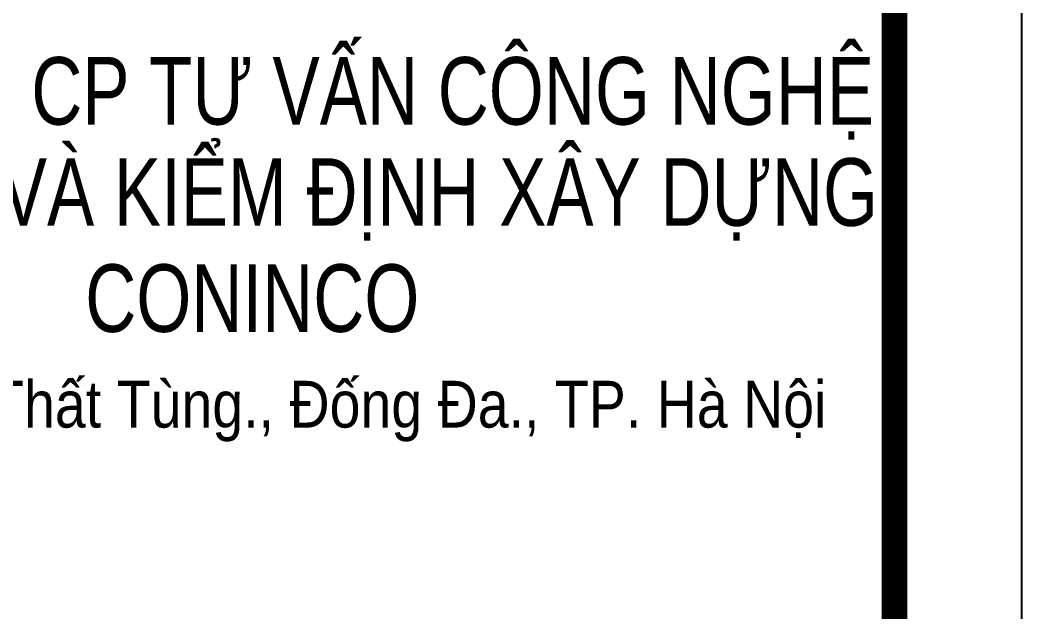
# Model space of a CAD drawing. Header units: millimetres. Extents: x -121190 to 167528, y -50070 to 22631.
# Drawn here: x 103592 to 107534, y 1990 to 4317 of the extents above; entities that cross this region are included whole.
import ezdxf

# ---------------------------------------------------------------- set-up
doc = ezdxf.new("R2010")
doc.units = ezdxf.units.MM
doc.header["$MEASUREMENT"] = 0
doc.layers.get('DEFPOINTS').update_dxf_attribs({"color": 87})
for name, color, linetype, lineweight in [('KHUNGTEN', 7, 'Continuous', 20), ('Xref khung ten  A3 TKCS$0$A-KY HIEU', 34, 'Continuous', 20), ('Xref khung ten  A3 TKCS$0$A-TEXT', 9, 'Continuous', 18)]:
    doc.layers.add(name, color=color, linetype=linetype, lineweight=lineweight)
doc.styles.add('Xref khung ten  A3 TKCS$0$ARIAL', font='arial.ttf')

# ---------------------------------------------------------------- blocks, each defined once
blk = doc.blocks.new('Xref khung ten  A3 TKCS')
at = {"layer": 'DEFPOINTS', "color": 125}
blk.add_lwpolyline([(-57730.367, -13938.757), (-57310.367, -13938.757), (-57310.367, -13641.757), (-57730.367, -13641.757)], close=True, dxfattribs=at)
at = {"layer": 'Xref khung ten  A3 TKCS$0$A-KY HIEU', "color": 0, "const_width": 1.022}
blk.add_lwpolyline([(-57716.022, -13933.853), (-57716.022, -13646.66), (-57315.382, -13646.66), (-57315.382, -13933.853)], close=True, dxfattribs=at)
at = {"layer": 'Xref khung ten  A3 TKCS$0$A-TEXT', "style": 'Xref khung ten  A3 TKCS$0$ARIAL'}
for s, height, width, p in [('CÔNG TY CP TƯ VẤN CÔNG NGHỆ', 2.6573, 0.75, (-57362.798, -13792.615)), ('THIẾT BỊ VÀ KIỂM ĐỊNH XÂY DỰNG', 2.6573, 0.75, (-57362.798, -13796.593)), ('CONINCO', 2.6573, 0.75, (-57347.22, -13800.766)), ('Trụ sở chính: Số 4., Tôn Thất Tùng., Đống Đa., TP. Hà Nội', 1.83967, 0.85, (-57375.216, -13804.528))]:
    blk.add_text(s, height=height, dxfattribs=dict(at, width=width)).set_placement(p)

msp = doc.modelspace()

# ---------------------------------------------------------------- block references
at = {"layer": 'KHUNGTEN', "xscale": 100, "yscale": 100, "zscale": 100}
msp.add_blockref('Xref khung ten  A3 TKCS', (5838570.8, 1383167.5), dxfattribs=at)

doc.saveas('drawing.dxf')
